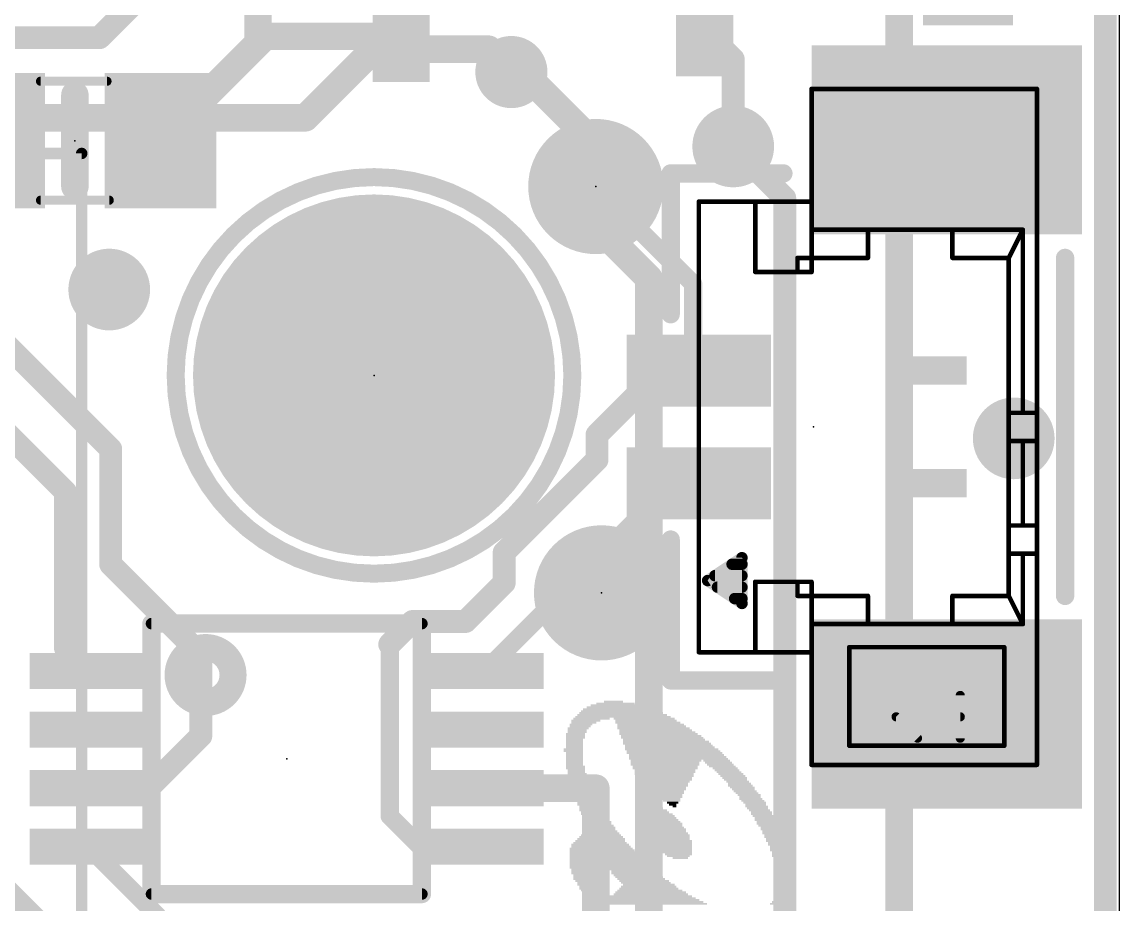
# Model space of a CAD drawing. Extents: x -59 to 59, y -28 to 22.
# Drawn here: x 46.89 to 59.06, y 3.09 to 12.88 of the extents above; entities that cross this region are included whole.
import ezdxf

# ---------------------------------------------------------------- set-up
doc = ezdxf.new("R2010")
doc.units = 0
for name, color, linetype in [('1', 12, 'CONTINUOUS'), ('16', 5, 'CONTINUOUS'), ('17', 110, 'CONTINUOUS'), ('18', 110, 'CONTINUOUS'), ('20', 4, 'CONTINUOUS'), ('200', 132, 'CONTINUOUS'), ('21', 40, 'CONTINUOUS'), ('22', 6, 'CONTINUOUS'), ('23', 53, 'CONTINUOUS'), ('51', 253, 'CONTINUOUS')]:
    doc.layers.add(name, color=color, linetype=linetype)

# ---------------------------------------------------------------- blocks, each defined once
blk = doc.blocks.new('RECT')
blk.add_solid([(-0.5, -0.5), (0.5, -0.5), (-0.5, 0.5), (0.5, 0.5)])
blk = doc.blocks.new('PIE')
at = {"const_width": 0.5}
blk.add_lwpolyline([(0, -0.25, 1), (0, 0.25, 1), (0, -0.25)], format="xyb", dxfattribs=at)
blk = doc.blocks.new('ROUNDP')
at = {"const_width": 0.5}
blk.add_lwpolyline([(0, -0.25, 1), (0, 0.25, 1), (0, -0.25)], format="xyb", dxfattribs=at)
blk = doc.blocks.new('ROUNDV')
at = {"const_width": 0.5}
blk.add_lwpolyline([(0, -0.25, 1), (0, 0.25, 1), (0, -0.25)], format="xyb", dxfattribs=at)

msp = doc.modelspace()

# ---------------------------------------------------------------- linework, layer by layer
at = {"layer": '1'}
for points, const_width in [([(58.912, 19.939), (58.912, -17.78)], 0.254), ([(49.7705, 14.716), (47.7545, 12.7)], 0.254), ([(49.514, 12.716), (49.514, 13.335)], 0.3048), ([(54.467, 12.7795), (54.7845, 12.462)], 0.254), ([(47.7545, 12.7), (44.506, 12.7)], 0.254), ([(48.432, 11.557), (49.591, 12.716)], 0.3048), ([(49.514, 12.716), (49.591, 12.716)], 0.3048), ([(49.591, 12.716), (51.1015, 12.716)], 0.3048), ([(51.1015, 12.716), (51.2445, 12.573)], 0.3048), ([(52.07, 12.573), (51.2445, 12.573)], 0.3048), ([(52.07, 12.573), (52.324, 12.319)], 0.3048), ([(54.7845, 12.462), (54.7845, 11.4935)], 0.254), ([(53.2605, 11.049), (54.34, 9.9695)], 0.2032), ([(54.34, 9.9695), (54.34, 9.007)], 0.2032), ([(47.879, 8.1365), (46.681, 9.3345)], 0.254), ([(53.9865, 9.007), (53.2733, 8.2938)], 0.254), ([(54.4035, 9.007), (53.9865, 9.007)], 0.254), ([(54.34, 9.007), (54.4035, 9.007)], 0.2032), ([(47.3775, 7.661), (46.593, 8.4455)], 0.254), ([(53.2733, 8.0174), (53.2733, 8.2938)], 0.254), ([(47.879, 8.1365), (47.879, 6.858)], 0.254), ([(52.2438, 6.9879), (53.2733, 8.0174)], 0.254), ([(53.2778, 6.9203), (54.1145, 7.757)], 0.2032), ([(54.1145, 7.757), (54.4035, 7.757)], 0.2032), ([(47.3775, 7.661), (47.3775, 5.928)], 0.254), ([(52.2438, 6.6508), (52.2438, 6.9879)], 0.254), ([(53.324, 6.874), (53.2778, 6.9203)], 0.3048), ([(47.879, 6.858), (48.879, 5.858)], 0.254), ([(52.0315, 5.674), (53.2778, 6.9203)], 0.2032), ([(53.324, 6.5405), (53.324, 6.874)], 0.3048), ([(51.816, 6.223), (52.2438, 6.6508)], 0.254), ([(50.9745, 5.969), (51.2285, 6.223)], 0.254), ([(51.2285, 6.223), (51.816, 6.223)], 0.254), ([(47.6315, 5.674), (47.3775, 5.928)], 0.254), ([(48.879, 5.858), (48.879, 4.953)], 0.254), ([(50.9745, 4.064), (50.9745, 5.969)], 0.2032), ([(48.879, 4.953), (48.3, 4.374)], 0.254), ([(52.0315, 4.374), (53.2605, 4.374)], 0.3048), ([(53.2605, 4.374), (53.2605, 2.7305)], 0.3048), ([(48.3, 4.374), (47.6315, 4.374)], 0.254), ([(51.3145, 3.724), (50.9745, 4.064)], 0.2032), ([(47.6315, 3.724), (48.41, 2.9455)], 0.2032), ([(52.0315, 3.724), (51.3145, 3.724)], 0.2032), ([(47.5169, 2.413), (46.609, 3.3209)], 0.3048)]:
    msp.add_lwpolyline(points, dxfattribs=dict(at, const_width=const_width))
for points, const_width in [([(54.5119, 12.8244, 1), (54.4221, 12.7346)], 0.127), ([(47.7096, 12.7449, 1), (47.7994, 12.6551)], 0.127), ([(47.7545, 12.6365, 1), (47.7545, 12.7635)], 0.127), ([(49.514, 12.7922, 1), (49.514, 12.6398)], 0.1524), ([(49.4378, 12.716, 1), (49.5902, 12.716)], 0.1524), ([(49.591, 12.7922, 1), (49.591, 12.6398)], 0.1524), ([(49.6449, 12.6621, 1), (49.5371, 12.7699)], 0.1524), ([(49.591, 12.6398, 1), (49.591, 12.7922)], 0.1524), ([(51.1554, 12.7699, 1), (51.0476, 12.6621)], 0.1524), ([(51.1015, 12.6398, 1), (51.1015, 12.7922)], 0.1524), ([(51.2445, 12.6492, 1), (51.2445, 12.4968)], 0.1524), ([(51.1906, 12.5191, 1), (51.2984, 12.6269)], 0.1524), ([(52.1239, 12.6269, 1), (52.0161, 12.5191)], 0.1524), ([(52.07, 12.4968, 1), (52.07, 12.6492)], 0.1524), ([(54.848, 12.462, 1), (54.721, 12.462)], 0.127), ([(54.7396, 12.4171, 1), (54.8294, 12.5069)], 0.127), ([(52.2701, 12.2651, 1), (52.3779, 12.3729)], 0.1524), ([(48.3781, 11.6109, 1), (48.4859, 11.5031)], 0.1524), ([(54.721, 11.4935, 1), (54.848, 11.4935)], 0.127), ([(53.2964, 11.0849, 1), (53.2246, 11.0131)], 0.1016), ([(54.3908, 9.9695, 1), (54.2892, 9.9695)], 0.1016), ([(54.3041, 9.9336, 1), (54.3759, 10.0054)], 0.1016), ([(53.9865, 9.0705, 1), (53.9865, 8.9435)], 0.127), ([(54.0314, 8.9621, 1), (53.9416, 9.0519)], 0.127), ([(54.4035, 8.9435, 1), (54.4035, 9.0705)], 0.127), ([(54.34, 9.0578, 1), (54.34, 8.9562)], 0.1016), ([(54.2892, 9.007, 1), (54.3908, 9.007)], 0.1016), ([(54.4035, 8.9562, 1), (54.4035, 9.0578)], 0.1016), ([(53.3368, 8.2938, 1), (53.2098, 8.2938)], 0.127), ([(53.2284, 8.3387, 1), (53.3182, 8.2489)], 0.127), ([(47.9425, 8.1365, 1), (47.8155, 8.1365)], 0.127), ([(47.8341, 8.0916, 1), (47.9239, 8.1814)], 0.127), ([(53.2098, 8.0174, 1), (53.3368, 8.0174)], 0.127), ([(53.3182, 7.9725, 1), (53.2284, 8.0623)], 0.127), ([(54.1145, 7.8078, 1), (54.1145, 7.7062)], 0.1016), ([(54.1504, 7.7211, 1), (54.0786, 7.7929)], 0.1016), ([(54.4035, 7.7062, 1), (54.4035, 7.8078)], 0.1016), ([(47.441, 7.661, 1), (47.314, 7.661)], 0.127), ([(47.3326, 7.6161, 1), (47.4224, 7.7059)], 0.127), ([(52.3073, 6.9879, 1), (52.1803, 6.9879)], 0.127), ([(52.1989, 7.0328, 1), (52.2887, 6.943)], 0.127), ([(53.3316, 6.9741, 1), (53.2239, 6.8664)], 0.1524), ([(47.9239, 6.9029, 1), (47.8341, 6.8131)], 0.127), ([(53.4002, 6.874, 1), (53.2478, 6.874)], 0.1524), ([(53.2418, 6.9562, 1), (53.3137, 6.8843)], 0.1016), ([(53.3137, 6.8843, 1), (53.2418, 6.9562)], 0.1016), ([(53.2701, 6.8201, 1), (53.3779, 6.9279)], 0.1524), ([(47.8155, 6.858, 1), (47.9425, 6.858)], 0.127), ([(52.1803, 6.6508, 1), (52.3073, 6.6508)], 0.127), ([(52.2887, 6.6059, 1), (52.1989, 6.6957)], 0.127), ([(53.2478, 6.5405, 1), (53.4002, 6.5405)], 0.1524), ([(51.2285, 6.2865, 1), (51.2285, 6.1595)], 0.127), ([(51.2734, 6.1781, 1), (51.1836, 6.2679)], 0.127), ([(51.7711, 6.2679, 1), (51.8609, 6.1781)], 0.127), ([(51.816, 6.1595, 1), (51.816, 6.2865)], 0.127), ([(47.4224, 5.9729, 1), (47.3326, 5.8831)], 0.127), ([(47.314, 5.928, 1), (47.441, 5.928)], 0.127), ([(48.9425, 5.858, 1), (48.8155, 5.858)], 0.127), ([(48.8341, 5.8131, 1), (48.9239, 5.9029)], 0.127), ([(50.9296, 6.0139, 1), (51.0194, 5.9241)], 0.127), ([(51.0253, 5.969, 1), (50.9237, 5.969)], 0.1016), ([(47.5866, 5.6291, 1), (47.6764, 5.7189)], 0.127), ([(51.9956, 5.7099, 1), (52.0674, 5.6381)], 0.1016), ([(48.8155, 4.953, 1), (48.9425, 4.953)], 0.127), ([(48.9239, 4.9081, 1), (48.8341, 4.9979)], 0.127), ([(52.0315, 4.4502, 1), (52.0315, 4.2978)], 0.1524), ([(53.3367, 4.374, 1), (53.1843, 4.374)], 0.1524), ([(53.2605, 4.2978, 1), (53.2605, 4.4502)], 0.1524), ([(47.6315, 4.4375, 1), (47.6315, 4.3105)], 0.127), ([(48.2551, 4.4189, 1), (48.3449, 4.3291)], 0.127), ([(48.3, 4.3105, 1), (48.3, 4.4375)], 0.127), ([(51.0104, 4.0999, 1), (50.9386, 4.0281)], 0.1016), ([(50.9237, 4.064, 1), (51.0253, 4.064)], 0.1016), ([(47.6674, 3.7599, 1), (47.5956, 3.6881)], 0.1016), ([(51.3145, 3.7748, 1), (51.3145, 3.6732)], 0.1016), ([(51.2786, 3.6881, 1), (51.3504, 3.7599)], 0.1016), ([(52.0315, 3.6732, 1), (52.0315, 3.7748)], 0.1016)]:
    msp.add_lwpolyline(points, format="xyb", dxfattribs=dict(at, const_width=const_width))
at = {"layer": '16'}
for points, const_width in [([(58.912, 19.939), (58.912, -17.78)], 0.254), ([(50.038, 11.811), (54.571, 16.344)], 0.3048), ([(56.626, 16.344), (56.626, -7.0789)], 0.3048), ([(52.324, 12.319), (52.451, 12.319)], 0.3048), ([(52.451, 12.319), (53.213, 11.557)], 0.3048), ([(44.2435, 11.811), (50.038, 11.811)], 0.3048), ([(53.213, 11.557), (53.213, 10.668)], 0.3048), ([(54.7845, 11.4935), (55.356, 10.922)], 0.254), ([(55.356, 10.922), (55.356, -2.0955)], 0.254), ([(53.213, 10.668), (53.848, 10.033)], 0.3048), ([(53.848, 10.033), (53.848, 2.4765)], 0.3048)]:
    msp.add_lwpolyline(points, dxfattribs=dict(at, const_width=const_width))
for points, const_width in [([(52.324, 12.3952, 1), (52.324, 12.2428)], 0.1524), ([(52.5049, 12.3729, 1), (52.3971, 12.2651)], 0.1524), ([(52.451, 12.2428, 1), (52.451, 12.3952)], 0.1524), ([(49.9841, 11.8649, 1), (50.0919, 11.7571)], 0.1524), ([(50.038, 11.7348, 1), (50.038, 11.8872)], 0.1524), ([(53.2892, 11.557, 1), (53.1368, 11.557)], 0.1524), ([(53.1591, 11.5031, 1), (53.2669, 11.6109)], 0.1524), ([(54.8294, 11.5384, 1), (54.7396, 11.4486)], 0.127), ([(55.4195, 10.922, 1), (55.2925, 10.922)], 0.127), ([(55.3111, 10.8771, 1), (55.4009, 10.9669)], 0.127), ([(53.2669, 10.7219, 1), (53.1591, 10.6141)], 0.1524), ([(53.1368, 10.668, 1), (53.2892, 10.668)], 0.1524), ([(53.9242, 10.033, 1), (53.7718, 10.033)], 0.1524), ([(53.7941, 9.9791, 1), (53.9019, 10.0869)], 0.1524)]:
    msp.add_lwpolyline(points, format="xyb", dxfattribs=dict(at, const_width=const_width))
at = {"layer": '20'}
msp.add_line((59.0644, 17.0815), (59.0644, -6.5405), dxfattribs=at)
at = {"layer": '21'}
for points, const_width in [([(47.482, 11.049), (47.482, 12.065)], 0.3048), ([(55.341, 11.1945), (54.0909, 11.1945)], 0.2032), ([(54.0909, 11.1945), (54.0909, 9.632)], 0.2032), ([(58.466, 10.257), (58.466, 6.507)], 0.2032), ([(54.0909, 7.132), (54.0909, 5.5695)], 0.2032), ([(54.5005, 6.677), (54.8815, 6.931)], 0.127), ([(54.8815, 6.931), (54.8815, 6.423)], 0.127), ([(54.772, 6.858), (54.8815, 6.858)], 0.127), ([(54.8815, 6.423), (54.5005, 6.677)], 0.127), ([(54.5815, 6.731), (54.8815, 6.731)], 0.127), ([(54.61, 6.604), (54.8815, 6.604)], 0.127), ([(54.8005, 6.477), (54.8815, 6.477)], 0.127), ([(51.3315, 6.199), (48.3315, 6.199)], 0.2032), ([(54.0909, 5.5695), (55.341, 5.5695)], 0.2032), ([(48.3315, 3.199), (51.3315, 3.199)], 0.2032)]:
    msp.add_lwpolyline(points, dxfattribs=dict(at, const_width=const_width))
for points, const_width in [([(47.5582, 12.065, 1), (47.4058, 12.065)], 0.1524), ([(50.8, 6.7535, 1), (50.8, 11.1535, 1), (50.8, 6.7535)], 0.2), ([(54.0909, 11.2453, 1), (54.0909, 11.1437)], 0.1016), ([(54.1417, 11.1945, 1), (54.0401, 11.1945)], 0.1016), ([(55.341, 11.1437, 1), (55.341, 11.2453)], 0.1016), ([(47.4058, 11.049, 1), (47.5582, 11.049)], 0.1524), ([(58.5168, 10.257, 1), (58.4152, 10.257)], 0.1016), ([(54.0401, 9.632, 1), (54.1417, 9.632)], 0.1016), ([(54.1417, 7.132, 1), (54.0401, 7.132)], 0.1016), ([(54.9133, 6.931, 1), (54.8498, 6.931)], 0.0635), ([(54.8991, 6.9046, 1), (54.8639, 6.9574)], 0.0635), ([(54.772, 6.8898, 1), (54.772, 6.8263)], 0.0635), ([(54.8815, 6.8263, 1), (54.8815, 6.8898)], 0.0635), ([(54.5181, 6.7034, 1), (54.4829, 6.6506)], 0.0635), ([(54.4829, 6.7034, 1), (54.5181, 6.6506)], 0.0635), ([(54.5815, 6.7628, 1), (54.5815, 6.6993)], 0.0635), ([(54.8815, 6.6993, 1), (54.8815, 6.7628)], 0.0635), ([(54.61, 6.6357, 1), (54.61, 6.5723)], 0.0635), ([(54.8815, 6.5723, 1), (54.8815, 6.6357)], 0.0635), ([(54.8005, 6.5088, 1), (54.8005, 6.4453)], 0.0635), ([(54.8498, 6.423, 1), (54.9133, 6.423)], 0.0635), ([(54.8639, 6.3966, 1), (54.8991, 6.4494)], 0.0635), ([(54.8815, 6.4453, 1), (54.8815, 6.5088)], 0.0635), ([(58.4152, 6.507, 1), (58.5168, 6.507)], 0.1016), ([(48.3315, 6.2498, 1), (48.3315, 6.1482)], 0.1016), ([(51.3315, 6.1482, 1), (51.3315, 6.2498)], 0.1016), ([(48.9315, 5.479, 1), (48.9315, 5.779, 1), (48.9315, 5.479)], 0.6096), ([(54.0909, 5.6203, 1), (54.0909, 5.5187)], 0.1016), ([(54.0401, 5.5695, 1), (54.1417, 5.5695)], 0.1016), ([(55.341, 5.5187, 1), (55.341, 5.6203)], 0.1016), ([(48.3315, 3.2498, 1), (48.3315, 3.1482)], 0.1016), ([(51.3315, 3.1482, 1), (51.3315, 3.2498)], 0.1016)]:
    msp.add_lwpolyline(points, format="xyb", dxfattribs=dict(at, const_width=const_width))
at = {"layer": '22', "const_width": 0.127}
for points in [[(47.5575, 11.416), (16.0375, 11.416)], [(47.5575, -23.284), (47.5575, 11.416)]]:
    msp.add_lwpolyline(points, dxfattribs=at)
at = {"layer": '22', "const_width": 0.0635}
for points in [[(47.5893, 11.416, 1), (47.5258, 11.416)], [(47.5575, 11.3842, 1), (47.5575, 11.4478)]]:
    msp.add_lwpolyline(points, format="xyb", dxfattribs=at)
at = {"layer": '23'}
for p in [(47.482, 11.557), (53.2605, 11.049), (50.8, 8.9535), (55.6735, 8.382), (53.324, 6.5405), (49.8315, 4.699)]:
    msp.add_point(p, dxfattribs=at)
at = {"layer": '51'}
for points, const_width in [([(47.838, 12.217), (47.101, 12.217)], 0.1016), ([(58.1535, 12.132), (55.6535, 12.132)], 0.0508), ([(55.6535, 12.132), (55.6535, 10.882)], 0.0508), ([(58.1535, 8.5383), (58.1535, 12.132)], 0.0508), ([(47.863, 10.897), (47.101, 10.897)], 0.1016), ([(55.0285, 10.882), (54.4035, 10.882)], 0.0508), ([(54.4035, 10.882), (54.4035, 5.882)], 0.0508), ([(55.6535, 10.882), (55.0285, 10.882)], 0.0508), ([(55.0285, 10.1008), (55.0285, 10.882)], 0.0508), ([(55.6535, 10.5695), (55.6535, 10.882)], 0.0508), ([(55.6535, 10.2571), (55.6535, 10.5695)], 0.0508), ([(55.6535, 10.5695), (56.2785, 10.5694)], 0.0508), ([(56.2785, 10.5694), (57.216, 10.5695)], 0.0508), ([(56.2785, 10.5694), (56.2785, 10.2571)], 0.0508), ([(57.216, 10.5695), (57.9973, 10.5695)], 0.0508), ([(57.216, 10.2571), (57.216, 10.5695)], 0.0508), ([(57.841, 10.257), (57.9973, 10.5695)], 0.0508), ([(57.9973, 10.5695), (57.9973, 8.5383)], 0.0508), ([(55.6535, 10.257), (55.4973, 10.257)], 0.0508), ([(55.4973, 10.257), (55.4973, 10.1008)], 0.0508), ([(55.6535, 10.257), (55.6535, 10.2571)], 0.0508), ([(56.2785, 10.2571), (55.6535, 10.2571)], 0.0508), ([(55.6535, 10.1008), (55.6535, 10.257)], 0.0508), ([(57.841, 10.2571), (57.216, 10.2571)], 0.0508), ([(57.841, 10.2571), (57.841, 10.257)], 0.0508), ([(57.841, 10.257), (57.841, 8.5383)], 0.0508), ([(55.4973, 10.1008), (55.0285, 10.1008)], 0.0508), ([(55.6535, 10.1008), (55.4973, 10.1008)], 0.0508), ([(57.841, 8.5383), (57.841, 8.2258)], 0.0508), ([(58.1535, 8.5383), (57.841, 8.5383)], 0.0508), ([(58.1535, 8.2258), (58.1535, 8.5383)], 0.0508), ([(57.841, 8.2258), (57.841, 7.2882)], 0.0508), ([(58.1535, 8.2258), (57.841, 8.2258)], 0.0508), ([(57.9973, 8.2258), (57.9973, 7.2882)], 0.0508), ([(58.1535, 7.2882), (58.1535, 8.2258)], 0.0508), ([(57.841, 7.2882), (57.841, 6.9757)], 0.0508), ([(57.9973, 7.2882), (57.841, 7.2882)], 0.0508), ([(57.9973, 7.2882), (58.1535, 7.2882)], 0.0508), ([(58.1535, 7.2882), (58.1535, 6.9757)], 0.0508), ([(57.841, 6.9757), (57.841, 6.507)], 0.0508), ([(57.9973, 6.9757), (57.841, 6.9757)], 0.0508), ([(58.1535, 6.9757), (57.9973, 6.9757)], 0.0508), ([(57.9973, 6.9757), (57.9973, 6.1945)], 0.0508), ([(58.1535, 4.632), (58.1535, 6.9757)], 0.0508), ([(55.4973, 6.6632), (55.0285, 6.6632)], 0.0508), ([(55.0285, 6.6632), (55.0285, 5.882)], 0.0508), ([(55.6535, 6.6632), (55.4973, 6.6632)], 0.0508), ([(55.4973, 6.507), (55.4973, 6.6632)], 0.0508), ([(55.6535, 6.507), (55.6535, 6.6632)], 0.0508), ([(55.6535, 6.507), (55.4973, 6.507)], 0.0508), ([(55.6535, 6.5069), (55.6535, 6.507)], 0.0508), ([(55.6535, 6.1945), (55.6535, 6.5069)], 0.0508), ([(56.2785, 6.5069), (55.6535, 6.5069)], 0.0508), ([(56.2785, 6.1945), (56.2785, 6.5069)], 0.0508), ([(57.216, 6.5069), (57.216, 6.1944)], 0.0508), ([(57.841, 6.5069), (57.2161, 6.5069)], 0.0508), ([(57.841, 6.507), (57.841, 6.5069)], 0.0508), ([(57.841, 6.507), (57.9973, 6.1945)], 0.0508), ([(48.3315, 6.199), (48.3315, 3.199)], 0.2032), ([(51.3315, 6.199), (48.3315, 6.199)], 0.127), ([(51.3315, 3.199), (51.3315, 6.199)], 0.2032), ([(56.2785, 6.1945), (55.6535, 6.1945)], 0.0508), ([(55.6535, 6.1945), (55.6535, 5.882)], 0.0508), ([(57.216, 6.1944), (56.2785, 6.1945)], 0.0508), ([(57.9973, 6.1944), (57.216, 6.1944)], 0.0508), ([(57.9973, 6.1945), (57.9973, 6.1944)], 0.0508), ([(56.0722, 4.8444), (56.0722, 5.9382)], 0.0508), ([(56.0722, 5.9382), (57.791, 5.9382)], 0.0508), ([(57.791, 5.9382), (57.791, 4.8444)], 0.0508), ([(54.4035, 5.882), (55.0285, 5.882)], 0.0508), ([(55.0285, 5.882), (55.6535, 5.882)], 0.0508), ([(55.6535, 5.882), (55.6535, 4.632)], 0.0508), ([(57.303, 4.9281), (57.303, 5.4026)], 0.1016), ([(56.8285, 4.9281), (56.5912, 5.1654)], 0.1016), ([(56.5912, 5.1654), (57.303, 5.1654)], 0.1016), ([(57.791, 4.8444), (56.0722, 4.8444)], 0.0508), ([(55.6535, 4.632), (58.1535, 4.632)], 0.0508), ([(48.3315, 3.199), (51.3315, 3.199)], 0.127)]:
    msp.add_lwpolyline(points, dxfattribs=dict(at, const_width=const_width))
for points, const_width in [([(47.101, 12.2424, 1), (47.101, 12.1916)], 0.0508), ([(47.838, 12.1916, 1), (47.838, 12.2424)], 0.0508), ([(55.6535, 12.1447, 1), (55.6535, 12.1193)], 0.0254), ([(55.6662, 12.132, 1), (55.6408, 12.132)], 0.0254), ([(58.1662, 12.132, 1), (58.1408, 12.132)], 0.0254), ([(58.1535, 12.1193, 1), (58.1535, 12.1447)], 0.0254), ([(47.101, 10.9224, 1), (47.101, 10.8716)], 0.0508), ([(47.863, 10.8716, 1), (47.863, 10.9224)], 0.0508), ([(54.4035, 10.8947, 1), (54.4035, 10.8693)], 0.0254), ([(54.4162, 10.882, 1), (54.3908, 10.882)], 0.0254), ([(55.0285, 10.8947, 1), (55.0285, 10.8693)], 0.0254), ([(55.0412, 10.882, 1), (55.0158, 10.882)], 0.0254), ([(55.0285, 10.8693, 1), (55.0285, 10.8947)], 0.0254), ([(55.6662, 10.882, 1), (55.6408, 10.882)], 0.0254), ([(55.6408, 10.882, 1), (55.6662, 10.882)], 0.0254), ([(55.6535, 10.8693, 1), (55.6535, 10.8947)], 0.0254), ([(55.6662, 10.5695, 1), (55.6408, 10.5695)], 0.0254), ([(55.6535, 10.5822, 1), (55.6535, 10.5568)], 0.0254), ([(56.2785, 10.5821, 1), (56.2785, 10.5567)], 0.0254), ([(56.2912, 10.5694, 1), (56.2658, 10.5694)], 0.0254), ([(56.2785, 10.5567, 1), (56.2785, 10.5821)], 0.0254), ([(57.216, 10.5822, 1), (57.216, 10.5568)], 0.0254), ([(57.2287, 10.5695, 1), (57.2033, 10.5695)], 0.0254), ([(57.216, 10.5568, 1), (57.216, 10.5822)], 0.0254), ([(58.01, 10.5695, 1), (57.9846, 10.5695)], 0.0254), ([(58.0087, 10.5638, 1), (57.9859, 10.5752)], 0.0254), ([(57.9973, 10.5568, 1), (57.9973, 10.5822)], 0.0254), ([(55.6408, 10.5695, 1), (55.6662, 10.5695)], 0.0254), ([(55.4973, 10.2697, 1), (55.4973, 10.2443)], 0.0254), ([(55.51, 10.257, 1), (55.4846, 10.257)], 0.0254), ([(55.6662, 10.2571, 1), (55.6408, 10.2571)], 0.0254), ([(55.6535, 10.2698, 1), (55.6535, 10.2444)], 0.0254), ([(55.6662, 10.257, 1), (55.6408, 10.257)], 0.0254), ([(55.6408, 10.2571, 1), (55.6662, 10.2571)], 0.0254), ([(55.6408, 10.257, 1), (55.6662, 10.257)], 0.0254), ([(55.6535, 10.2443, 1), (55.6535, 10.2697)], 0.0254), ([(56.2658, 10.2571, 1), (56.2912, 10.2571)], 0.0254), ([(56.2785, 10.2444, 1), (56.2785, 10.2698)], 0.0254), ([(57.216, 10.2698, 1), (57.216, 10.2444)], 0.0254), ([(57.2033, 10.2571, 1), (57.2287, 10.2571)], 0.0254), ([(57.8537, 10.2571, 1), (57.8283, 10.2571)], 0.0254), ([(57.8537, 10.257, 1), (57.8283, 10.257)], 0.0254), ([(57.8296, 10.2627, 1), (57.8524, 10.2513)], 0.0254), ([(57.8283, 10.257, 1), (57.8537, 10.257)], 0.0254), ([(57.841, 10.2444, 1), (57.841, 10.2698)], 0.0254), ([(55.0285, 10.1135, 1), (55.0285, 10.0881)], 0.0254), ([(55.0158, 10.1008, 1), (55.0412, 10.1008)], 0.0254), ([(55.4973, 10.1135, 1), (55.4973, 10.0881)], 0.0254), ([(55.4846, 10.1008, 1), (55.51, 10.1008)], 0.0254), ([(55.4973, 10.0881, 1), (55.4973, 10.1135)], 0.0254), ([(55.6408, 10.1008, 1), (55.6662, 10.1008)], 0.0254), ([(55.6535, 10.0881, 1), (55.6535, 10.1135)], 0.0254), ([(57.8537, 8.5383, 1), (57.8283, 8.5383)], 0.0254), ([(57.841, 8.551, 1), (57.841, 8.5256)], 0.0254), ([(57.8283, 8.5383, 1), (57.8537, 8.5383)], 0.0254), ([(57.9846, 8.5383, 1), (58.01, 8.5383)], 0.0254), ([(58.1662, 8.5383, 1), (58.1408, 8.5383)], 0.0254), ([(58.1408, 8.5383, 1), (58.1662, 8.5383)], 0.0254), ([(58.1535, 8.5256, 1), (58.1535, 8.551)], 0.0254), ([(57.8537, 8.2258, 1), (57.8283, 8.2258)], 0.0254), ([(57.841, 8.2385, 1), (57.841, 8.2131)], 0.0254), ([(57.8283, 8.2258, 1), (57.8537, 8.2258)], 0.0254), ([(58.01, 8.2258, 1), (57.9846, 8.2258)], 0.0254), ([(58.1662, 8.2258, 1), (58.1408, 8.2258)], 0.0254), ([(58.1408, 8.2258, 1), (58.1662, 8.2258)], 0.0254), ([(58.1535, 8.2131, 1), (58.1535, 8.2385)], 0.0254), ([(57.8537, 7.2882, 1), (57.8283, 7.2882)], 0.0254), ([(57.841, 7.3009, 1), (57.841, 7.2755)], 0.0254), ([(57.9973, 7.3009, 1), (57.9973, 7.2755)], 0.0254), ([(57.9973, 7.2755, 1), (57.9973, 7.3009)], 0.0254), ([(58.1662, 7.2882, 1), (58.1408, 7.2882)], 0.0254), ([(58.1535, 7.2755, 1), (58.1535, 7.3009)], 0.0254), ([(57.8283, 7.2882, 1), (57.8537, 7.2882)], 0.0254), ([(57.9846, 7.2882, 1), (58.01, 7.2882)], 0.0254), ([(58.1408, 7.2882, 1), (58.1662, 7.2882)], 0.0254), ([(57.8537, 6.9757, 1), (57.8283, 6.9757)], 0.0254), ([(57.841, 6.9884, 1), (57.841, 6.963)], 0.0254), ([(57.8283, 6.9757, 1), (57.8537, 6.9757)], 0.0254), ([(57.9973, 6.9884, 1), (57.9973, 6.963)], 0.0254), ([(58.01, 6.9757, 1), (57.9846, 6.9757)], 0.0254), ([(57.9973, 6.963, 1), (57.9973, 6.9884)], 0.0254), ([(58.1662, 6.9757, 1), (58.1408, 6.9757)], 0.0254), ([(58.1408, 6.9757, 1), (58.1662, 6.9757)], 0.0254), ([(58.1535, 6.963, 1), (58.1535, 6.9884)], 0.0254), ([(55.0285, 6.6759, 1), (55.0285, 6.6505)], 0.0254), ([(55.0412, 6.6632, 1), (55.0158, 6.6632)], 0.0254), ([(55.4973, 6.6759, 1), (55.4973, 6.6505)], 0.0254), ([(55.51, 6.6632, 1), (55.4846, 6.6632)], 0.0254), ([(55.4973, 6.6505, 1), (55.4973, 6.6759)], 0.0254), ([(55.6662, 6.6632, 1), (55.6408, 6.6632)], 0.0254), ([(55.6535, 6.6505, 1), (55.6535, 6.6759)], 0.0254), ([(55.4973, 6.5197, 1), (55.4973, 6.4943)], 0.0254), ([(55.4846, 6.507, 1), (55.51, 6.507)], 0.0254), ([(55.6662, 6.507, 1), (55.6408, 6.507)], 0.0254), ([(55.6662, 6.5069, 1), (55.6408, 6.5069)], 0.0254), ([(55.6535, 6.5196, 1), (55.6535, 6.4942)], 0.0254), ([(55.6408, 6.507, 1), (55.6662, 6.507)], 0.0254), ([(55.6408, 6.5069, 1), (55.6662, 6.5069)], 0.0254), ([(55.6535, 6.4943, 1), (55.6535, 6.5197)], 0.0254), ([(56.2912, 6.5069, 1), (56.2658, 6.5069)], 0.0254), ([(56.2785, 6.4942, 1), (56.2785, 6.5196)], 0.0254), ([(57.2287, 6.5069, 1), (57.2033, 6.5069)], 0.0254), ([(57.2161, 6.5196, 1), (57.2161, 6.4942)], 0.0254), ([(57.8537, 6.507, 1), (57.8283, 6.507)], 0.0254), ([(57.8524, 6.5127, 1), (57.8296, 6.5013)], 0.0254), ([(57.8283, 6.507, 1), (57.8537, 6.507)], 0.0254), ([(57.8283, 6.5069, 1), (57.8537, 6.5069)], 0.0254), ([(57.841, 6.4942, 1), (57.841, 6.5196)], 0.0254), ([(48.3823, 6.199, 1), (48.2807, 6.199)], 0.1016), ([(48.3315, 6.2308, 1), (48.3315, 6.1673)], 0.0635), ([(51.3823, 6.199, 1), (51.2807, 6.199)], 0.1016), ([(51.3315, 6.1673, 1), (51.3315, 6.2308)], 0.0635), ([(55.6535, 6.2072, 1), (55.6535, 6.1818)], 0.0254), ([(55.6662, 6.1945, 1), (55.6408, 6.1945)], 0.0254), ([(55.6408, 6.1945, 1), (55.6662, 6.1945)], 0.0254), ([(56.2785, 6.2072, 1), (56.2785, 6.1818)], 0.0254), ([(56.2658, 6.1945, 1), (56.2912, 6.1945)], 0.0254), ([(56.2785, 6.1818, 1), (56.2785, 6.2072)], 0.0254), ([(57.216, 6.2071, 1), (57.216, 6.1817)], 0.0254), ([(57.2033, 6.1944, 1), (57.2287, 6.1944)], 0.0254), ([(57.216, 6.1817, 1), (57.216, 6.2071)], 0.0254), ([(58.01, 6.1945, 1), (57.9846, 6.1945)], 0.0254), ([(57.9846, 6.1945, 1), (58.01, 6.1945)], 0.0254), ([(57.9846, 6.1944, 1), (58.01, 6.1944)], 0.0254), ([(57.9859, 6.1888, 1), (58.0087, 6.2002)], 0.0254), ([(57.9973, 6.1817, 1), (57.9973, 6.2071)], 0.0254), ([(56.0849, 5.9382, 1), (56.0595, 5.9382)], 0.0254), ([(56.0722, 5.9509, 1), (56.0722, 5.9255)], 0.0254), ([(57.8037, 5.9382, 1), (57.7783, 5.9382)], 0.0254), ([(57.791, 5.9255, 1), (57.791, 5.9509)], 0.0254), ([(54.4035, 5.8947, 1), (54.4035, 5.8693)], 0.0254), ([(54.3908, 5.882, 1), (54.4162, 5.882)], 0.0254), ([(55.0285, 5.8947, 1), (55.0285, 5.8693)], 0.0254), ([(55.0158, 5.882, 1), (55.0412, 5.882)], 0.0254), ([(55.0285, 5.8693, 1), (55.0285, 5.8947)], 0.0254), ([(55.6662, 5.882, 1), (55.6408, 5.882)], 0.0254), ([(55.6408, 5.882, 1), (55.6662, 5.882)], 0.0254), ([(55.6535, 5.8693, 1), (55.6535, 5.8947)], 0.0254), ([(57.3284, 5.4026, 1), (57.2776, 5.4026)], 0.0508), ([(56.6092, 5.1833, 1), (56.5732, 5.1474)], 0.0508), ([(56.5912, 5.1908, 1), (56.5912, 5.14)], 0.0508), ([(57.303, 5.14, 1), (57.303, 5.1908)], 0.0508), ([(56.0722, 4.8571, 1), (56.0722, 4.8317)], 0.0254), ([(56.8105, 4.9101, 1), (56.8464, 4.946)], 0.0508), ([(57.2776, 4.9281, 1), (57.3284, 4.9281)], 0.0508), ([(57.791, 4.8317, 1), (57.791, 4.8571)], 0.0254), ([(56.0595, 4.8444, 1), (56.0849, 4.8444)], 0.0254), ([(57.7783, 4.8444, 1), (57.8037, 4.8444)], 0.0254), ([(55.6535, 4.6447, 1), (55.6535, 4.6193)], 0.0254), ([(55.6408, 4.632, 1), (55.6662, 4.632)], 0.0254), ([(58.1408, 4.632, 1), (58.1662, 4.632)], 0.0254), ([(58.1535, 4.6193, 1), (58.1535, 4.6447)], 0.0254), ([(48.2807, 3.199, 1), (48.3823, 3.199)], 0.1016), ([(48.3315, 3.2308, 1), (48.3315, 3.1673)], 0.0635), ([(51.2807, 3.199, 1), (51.3823, 3.199)], 0.1016), ([(51.3315, 3.1673, 1), (51.3315, 3.2308)], 0.0635)]:
    msp.add_lwpolyline(points, format="xyb", dxfattribs=dict(at, const_width=const_width))

# ---------------------------------------------------------------- block references
at = {"layer": '1', "xscale": 1.075, "rotation": 270}
msp.add_blockref('RECT', (57.388, 13.374), dxfattribs=at)
at = {"layer": '1'}
for p, xscale, yscale, rotation in [((54.467, 12.7795), 0.635, 1.016, 180), ((51.1015, 12.716), 0.635, 1.016, 180), ((57.1535, 11.567), 3, 2.1, 180), ((46.532, 11.557), 1.24, 1.5, 180), ((48.432, 11.557), 1.24, 1.5, 180), ((54.4035, 9.007), 0.8, 1.6, 90), ((54.4035, 7.757), 0.8, 1.6, 90), ((57.1535, 5.197), 3, 2.1, 180)]:
    msp.add_blockref('RECT', p, dxfattribs=dict(at, xscale=xscale, yscale=yscale, rotation=rotation))
for name, p, xscale, yscale in [('PIE', (53.2605, 11.049), 1.5, 1.5), ('PIE', (53.324, 6.5405), 1.5, 1.5), ('RECT', (47.6315, 5.674), 1.3, 0.4), ('RECT', (52.0315, 5.674), 1.3, 0.4), ('RECT', (47.6315, 5.024), 1.3, 0.4), ('RECT', (52.0315, 5.024), 1.3, 0.4), ('RECT', (47.6315, 4.374), 1.3, 0.4), ('RECT', (52.0315, 4.374), 1.3, 0.4), ('RECT', (47.6315, 3.724), 1.3, 0.4), ('RECT', (52.0315, 3.724), 1.3, 0.4)]:
    msp.add_blockref(name, p, dxfattribs=dict(at, xscale=xscale, yscale=yscale))
at = {"layer": '17', "xscale": 4.016, "yscale": 4.016}
msp.add_blockref('ROUNDP', (50.8, 8.9535), dxfattribs=at)
msp.add_blockref('ROUNDP', (50.8, 8.9535), dxfattribs=at)
at = {"layer": '18'}
for p, xscale, yscale in [((52.324, 12.319), 0.8001, 0.8001), ((52.324, 12.319), 0.8001, 0.8001), ((54.7845, 11.4935), 0.9064, 0.9064), ((54.7845, 11.4935), 0.9064, 0.9064), ((47.863, 9.906), 0.9064, 0.9064), ((47.863, 9.906), 0.9064, 0.9064), ((57.896, 8.255), 0.9064, 0.9064), ((57.896, 8.255), 0.9064, 0.9064)]:
    msp.add_blockref('ROUNDV', p, dxfattribs=dict(at, xscale=xscale, yscale=yscale))
at = {"layer": '200'}
for p, xscale, yscale in [((53.5203, 5.2282), 0.8484, 0.0211), ((53.5102, 5.2493), 0.7823, 0.0211), ((53.4988, 5.2705), 0.6782, 0.0213), ((53.4886, 5.2917), 0.5715, 0.0211), ((53.4784, 5.3128), 0.4242, 0.0211), ((53.4556, 5.334), 0.2108, 0.0213), ((53.1279, 5.1012), 0.2769, 0.0211), ((53.1495, 5.1223), 0.32, 0.0211), ((53.213, 5.1435), 0.4013, 0.0213), ((53.5623, 5.1647), 1.0592, 0.0211), ((53.5521, 5.1858), 0.9931, 0.0211), ((53.5407, 5.207), 0.9296, 0.0213), ((53.7959, 5.1435), 0.6782, 0.0213), ((53.8378, 5.1012), 0.7214, 0.0211), ((53.8163, 5.1223), 0.6782, 0.0211), ((53.0657, 5.0377), 0.2337, 0.0211), ((53.0543, 5.0165), 0.2108, 0.0213), ((53.0543, 4.9953), 0.2108, 0.0211), ((53.086, 5.0588), 0.2337, 0.0211), ((53.0962, 5.08), 0.254, 0.0213), ((53.881, 5.0588), 0.762, 0.0211), ((53.9013, 5.0377), 0.8026, 0.0211), ((53.8696, 5.08), 0.7391, 0.0213), ((53.9229, 5.0165), 0.8052, 0.0213), ((53.9432, 4.9953), 0.8458, 0.0211), ((53.0339, 4.9742), 0.2108, 0.0211), ((53.0339, 4.953), 0.2108, 0.0213), ((53.0339, 4.9318), 0.2108, 0.0211), ((53.0238, 4.9107), 0.1905, 0.0211), ((53.0238, 4.8895), 0.1905, 0.0213), ((53.0238, 4.8683), 0.1905, 0.0211), ((53.9547, 4.9742), 0.8687, 0.0211), ((53.9966, 4.9318), 0.9119, 0.0211), ((53.9852, 4.953), 0.889, 0.0213), ((54.0169, 4.9107), 0.9119, 0.0211), ((54.0385, 4.8895), 0.955, 0.0213), ((54.0487, 4.8683), 0.9754, 0.0211), ((53.0123, 4.8048), 0.2134, 0.0211), ((53.0123, 4.7837), 0.2134, 0.0211), ((53.0238, 4.8472), 0.1905, 0.0211), ((53.0238, 4.826), 0.1905, 0.0213), ((53.0238, 4.7625), 0.1905, 0.0213), ((53.0238, 4.7413), 0.1905, 0.0211), ((54.0804, 4.826), 0.9931, 0.0213), ((54.102, 4.8048), 1.0363, 0.0211), ((54.0703, 4.8472), 0.9728, 0.0211), ((54.1337, 4.7625), 1.0592, 0.0213), ((54.1236, 4.7837), 1.0389, 0.0211), ((54.1553, 4.7413), 1.0566, 0.0211), ((53.0339, 4.6143), 0.2108, 0.0211), ((53.0238, 4.7202), 0.1905, 0.0211), ((53.0238, 4.699), 0.1905, 0.0213), ((53.0238, 4.6778), 0.1905, 0.0211), ((53.0238, 4.6567), 0.1905, 0.0211), ((53.0238, 4.6355), 0.1905, 0.0213), ((54.1769, 4.699), 1.0998, 0.0213), ((54.1668, 4.7202), 1.0795, 0.0211), ((54.0385, 4.6778), 0.7823, 0.0211), ((54.0283, 4.6567), 0.762, 0.0211), ((54.0283, 4.6355), 0.762, 0.0213), ((54.0283, 4.6143), 0.7214, 0.0211), ((54.5998, 4.6778), 0.2946, 0.0211), ((54.6214, 4.6567), 0.2972, 0.0211), ((54.6418, 4.6355), 0.2972, 0.0213), ((54.6633, 4.6143), 0.2946, 0.0211), ((53.0339, 4.5932), 0.2108, 0.0211), ((53.0441, 4.572), 0.1905, 0.0213), ((53.0441, 4.5508), 0.1905, 0.0211), ((53.0543, 4.5297), 0.2108, 0.0211), ((53.0543, 4.5085), 0.2108, 0.0213), ((54.0283, 4.5932), 0.7214, 0.0211), ((54.0283, 4.572), 0.6756, 0.0213), ((54.0283, 4.5508), 0.6756, 0.0211), ((54.0182, 4.5297), 0.6553, 0.0211), ((54.0283, 4.5085), 0.635, 0.0213), ((54.6951, 4.5932), 0.2769, 0.0211), ((54.7154, 4.572), 0.2769, 0.0213), ((54.737, 4.5508), 0.2743, 0.0211), ((54.7586, 4.5297), 0.2769, 0.0211), ((54.7802, 4.5085), 0.2743, 0.0213), ((53.0644, 4.4873), 0.1905, 0.0211), ((53.0758, 4.4662), 0.2134, 0.0211), ((53.0758, 4.445), 0.2134, 0.0213), ((53.0962, 4.4238), 0.2134, 0.0211), ((53.0962, 4.4027), 0.2134, 0.0211), ((53.0962, 4.3815), 0.2134, 0.0213), ((54.0182, 4.4873), 0.6147, 0.0211), ((54.0182, 4.4662), 0.6147, 0.0211), ((54.0169, 4.445), 0.5715, 0.0213), ((54.0068, 4.4238), 0.5512, 0.0211), ((54.0182, 4.4027), 0.5283, 0.0211), ((54.008, 4.3815), 0.508, 0.0213), ((54.8005, 4.4873), 0.2743, 0.0211), ((54.8107, 4.4662), 0.254, 0.0211), ((54.8335, 4.445), 0.254, 0.0213), ((54.8538, 4.4238), 0.254, 0.0211), ((54.864, 4.4027), 0.2743, 0.0211), ((54.8843, 4.3815), 0.2743, 0.0213), ((53.1292, 4.318), 0.2337, 0.0213), ((53.1178, 4.3603), 0.2108, 0.0211), ((53.1178, 4.3392), 0.2108, 0.0211), ((53.1393, 4.2968), 0.2134, 0.0211), ((53.1495, 4.2757), 0.2337, 0.0211), ((53.1495, 4.2545), 0.2337, 0.0213), ((54.008, 4.3603), 0.508, 0.0211), ((53.9966, 4.2968), 0.4445, 0.0211), ((54.0068, 4.3392), 0.4648, 0.0211), ((54.0068, 4.318), 0.4648, 0.0213), ((54.0499, 4.2757), 0.3378, 0.0211), ((54.0817, 4.2545), 0.2337, 0.0213), ((54.8957, 4.3603), 0.2515, 0.0211), ((54.9173, 4.3392), 0.254, 0.0211), ((54.9377, 4.318), 0.254, 0.0213), ((54.9605, 4.2968), 0.254, 0.0211), ((54.9808, 4.2545), 0.254, 0.0213), ((54.9707, 4.2757), 0.2337, 0.0211), ((53.1825, 4.191), 0.254, 0.0213), ((53.1711, 4.2333), 0.2311, 0.0211), ((53.1711, 4.2122), 0.2311, 0.0211), ((53.2028, 4.1487), 0.254, 0.0211), ((53.1927, 4.1698), 0.2337, 0.0211), ((53.213, 4.1275), 0.2743, 0.0213), ((53.8798, 4.1275), 0.3378, 0.0213), ((53.848, 4.1698), 0.2337, 0.0211), ((53.8683, 4.1487), 0.2743, 0.0211), ((53.8378, 4.191), 0.1676, 0.0213), ((54.102, 4.2333), 0.193, 0.0211), ((54.1122, 4.2122), 0.127, 0.0211), ((54.1134, 4.191), 0.0838, 0.0213), ((54.1337, 4.1698), 0.0432, 0.0211), ((55.0012, 4.2333), 0.254, 0.0211), ((55.0228, 4.2122), 0.2515, 0.0211), ((55.0329, 4.191), 0.2311, 0.0213), ((55.0443, 4.1698), 0.254, 0.0211), ((55.0545, 4.1487), 0.2337, 0.0211), ((55.0761, 4.1275), 0.2311, 0.0213), ((53.2232, 4.1063), 0.254, 0.0211), ((53.2346, 4.0852), 0.2769, 0.0211), ((53.2663, 4.0217), 0.2946, 0.0211), ((53.2562, 4.064), 0.2743, 0.0213), ((53.2562, 4.0428), 0.2743, 0.0211), ((53.9115, 4.0852), 0.4013, 0.0211), ((53.9229, 4.064), 0.4242, 0.0213), ((53.9432, 4.0217), 0.4648, 0.0211), ((53.8912, 4.1063), 0.3607, 0.0211), ((53.9331, 4.0428), 0.4445, 0.0211), ((55.0977, 4.1063), 0.2337, 0.0211), ((55.0977, 4.0852), 0.2337, 0.0211), ((55.118, 4.064), 0.2337, 0.0213), ((55.1383, 4.0428), 0.2337, 0.0211), ((55.1383, 4.0217), 0.2337, 0.0211), ((53.2867, 4.0005), 0.2946, 0.0213), ((53.2867, 3.9793), 0.2946, 0.0211), ((53.2981, 3.9582), 0.3175, 0.0211), ((53.3197, 3.8947), 0.3607, 0.0211), ((53.3184, 3.937), 0.3175, 0.0213), ((53.3184, 3.9158), 0.3175, 0.0211), ((53.9547, 4.0005), 0.4877, 0.0213), ((53.975, 3.9793), 0.4877, 0.0211), ((53.975, 3.9582), 0.4877, 0.0211), ((53.9966, 3.937), 0.4851, 0.0213), ((54.008, 3.9158), 0.508, 0.0211), ((54.0182, 3.8947), 0.4877, 0.0211), ((55.1612, 4.0005), 0.2337, 0.0213), ((55.1612, 3.9793), 0.2337, 0.0211), ((55.1815, 3.9582), 0.2337, 0.0211), ((55.1929, 3.937), 0.2108, 0.0213), ((55.2031, 3.9158), 0.2311, 0.0211), ((55.2133, 3.8947), 0.2108, 0.0211), ((53.3083, 3.7677), 0.5918, 0.0211), ((53.3083, 3.7888), 0.5512, 0.0211), ((53.3197, 3.81), 0.5283, 0.0213), ((53.3184, 3.8312), 0.4851, 0.0211), ((53.3184, 3.8523), 0.4445, 0.0211), ((53.3197, 3.8735), 0.4013, 0.0213), ((54.0283, 3.8735), 0.508, 0.0213), ((54.0487, 3.8523), 0.508, 0.0211), ((54.0601, 3.8312), 0.4851, 0.0211), ((54.0601, 3.81), 0.4851, 0.0213), ((54.0817, 3.7888), 0.4877, 0.0211), ((54.0918, 3.7677), 0.4674, 0.0211), ((55.2247, 3.8735), 0.2337, 0.0213), ((55.2348, 3.8523), 0.2134, 0.0211), ((55.245, 3.8312), 0.2337, 0.0211), ((55.2552, 3.81), 0.2134, 0.0213), ((55.2552, 3.7888), 0.2134, 0.0211), ((55.2767, 3.7677), 0.2108, 0.0211), ((53.086, 3.683), 0.2337, 0.0213), ((53.0758, 3.6618), 0.2134, 0.0211), ((53.0644, 3.6407), 0.1905, 0.0211), ((53.0962, 3.7042), 0.254, 0.0211), ((53.3184, 3.7253), 0.6579, 0.0211), ((53.3083, 3.7465), 0.6375, 0.0213), ((53.4568, 3.7042), 0.4216, 0.0211), ((53.4784, 3.683), 0.4242, 0.0213), ((53.4886, 3.6618), 0.4445, 0.0211), ((53.5089, 3.6407), 0.4445, 0.0211), ((54.1033, 3.7465), 0.4445, 0.0213), ((54.1134, 3.7253), 0.4242, 0.0211), ((54.1236, 3.7042), 0.4039, 0.0211), ((54.1452, 3.683), 0.3607, 0.0213), ((54.1553, 3.6618), 0.3404, 0.0211), ((54.1769, 3.6407), 0.2972, 0.0211), ((55.2767, 3.7465), 0.2108, 0.0213), ((55.2983, 3.7042), 0.2134, 0.0211), ((55.2983, 3.683), 0.2134, 0.0213), ((55.2869, 3.7253), 0.1905, 0.0211), ((55.3199, 3.6407), 0.2108, 0.0211), ((55.3098, 3.6618), 0.1905, 0.0211), ((53.0644, 3.6195), 0.1905, 0.0213), ((53.0644, 3.5983), 0.1905, 0.0211), ((53.0644, 3.5772), 0.1905, 0.0211), ((53.0644, 3.556), 0.1905, 0.0213), ((53.0644, 3.5348), 0.1905, 0.0211), ((53.5318, 3.6195), 0.4445, 0.0213), ((53.5419, 3.5983), 0.4648, 0.0211), ((53.5623, 3.5772), 0.4648, 0.0211), ((53.5838, 3.556), 0.4674, 0.0213), ((53.594, 3.5348), 0.4877, 0.0211), ((54.1757, 3.6195), 0.254, 0.0213), ((54.1973, 3.5983), 0.1702, 0.0211), ((55.3199, 3.6195), 0.2108, 0.0213), ((55.3301, 3.5983), 0.1905, 0.0211), ((55.3403, 3.5772), 0.2108, 0.0211), ((55.3403, 3.556), 0.2108, 0.0213), ((55.3504, 3.5348), 0.1905, 0.0211), ((53.0758, 3.5137), 0.2134, 0.0211), ((53.0758, 3.4925), 0.2134, 0.0213), ((53.1063, 3.429), 0.2337, 0.0213), ((53.086, 3.4713), 0.193, 0.0211), ((53.0962, 3.4502), 0.2134, 0.0211), ((53.1178, 3.4078), 0.2108, 0.0211), ((53.6156, 3.5137), 0.4851, 0.0211), ((53.6372, 3.4925), 0.4877, 0.0213), ((53.6575, 3.4713), 0.4877, 0.0211), ((53.6778, 3.4502), 0.4877, 0.0211), ((53.6994, 3.429), 0.5309, 0.0213), ((53.721, 3.4078), 0.5283, 0.0211), ((55.3618, 3.4502), 0.2134, 0.0211), ((55.3504, 3.5137), 0.1905, 0.0211), ((55.3504, 3.4925), 0.1905, 0.0213), ((55.3504, 3.4713), 0.1905, 0.0211), ((55.3733, 3.429), 0.1905, 0.0213), ((55.3733, 3.4078), 0.1905, 0.0211), ((53.1292, 3.3867), 0.2337, 0.0211), ((53.1292, 3.3655), 0.2337, 0.0213), ((53.1495, 3.3443), 0.2337, 0.0211), ((53.1825, 3.302), 0.254, 0.0213), ((53.1711, 3.3232), 0.2311, 0.0211), ((53.1927, 3.2808), 0.2337, 0.0211), ((53.7413, 3.3867), 0.5283, 0.0211), ((53.7642, 3.3655), 0.5283, 0.0213), ((53.7959, 3.3443), 0.5512, 0.0211), ((53.848, 3.2808), 0.6147, 0.0211), ((53.8163, 3.3232), 0.5512, 0.0211), ((53.848, 3.302), 0.574, 0.0213), ((55.3733, 3.3867), 0.1905, 0.0211), ((55.3733, 3.3655), 0.1905, 0.0213), ((55.3733, 3.3443), 0.1905, 0.0211), ((55.3733, 3.3232), 0.1905, 0.0211), ((55.3733, 3.302), 0.1905, 0.0213), ((55.3733, 3.2808), 0.1905, 0.0211), ((53.2028, 3.2597), 0.254, 0.0211), ((53.2232, 3.2385), 0.254, 0.0213), ((53.246, 3.2173), 0.254, 0.0211), ((53.2663, 3.1962), 0.254, 0.0211), ((53.7324, 3.175), 1.1862, 0.0213), ((53.7629, 3.1538), 1.2065, 0.0211), ((53.8696, 3.1962), 0.8255, 0.0211), ((53.8696, 3.2173), 0.7849, 0.0211), ((53.8594, 3.2385), 0.7188, 0.0213), ((53.848, 3.2597), 0.6553, 0.0211), ((55.3403, 3.1538), 0.2108, 0.0211), ((55.3618, 3.2385), 0.2134, 0.0213), ((55.3618, 3.2173), 0.2134, 0.0211), ((55.3504, 3.1962), 0.1905, 0.0211), ((55.3504, 3.175), 0.1905, 0.0213), ((55.3733, 3.2597), 0.1905, 0.0211), ((53.7959, 3.1327), 1.2268, 0.0211), ((53.8277, 3.1115), 1.2497, 0.0213), ((53.8582, 3.0903), 1.27, 0.0211), ((55.3085, 3.0903), 0.2337, 0.0211), ((55.3199, 3.1115), 0.2108, 0.0213), ((55.3403, 3.1327), 0.2108, 0.0211)]:
    msp.add_blockref('RECT', p, dxfattribs=dict(at, xscale=xscale, yscale=yscale))
at = {"layer": '51'}
for p, xscale, yscale, rotation in [((54.467, 12.7762), 0.4572, 0.5842, 180), ((51.1015, 12.7127), 0.4572, 0.5842, 180), ((46.7514, 11.5559), 0.7501, 1.4501, 180), ((48.1992, 11.5559), 0.7501, 1.4501, 180), ((56.9817, 9.007), 0.3125, 0.7813, 270), ((56.9817, 7.757), 0.3125, 0.7813, 270)]:
    msp.add_blockref('RECT', p, dxfattribs=dict(at, xscale=xscale, yscale=yscale, rotation=rotation))

doc.saveas('drawing.dxf')
